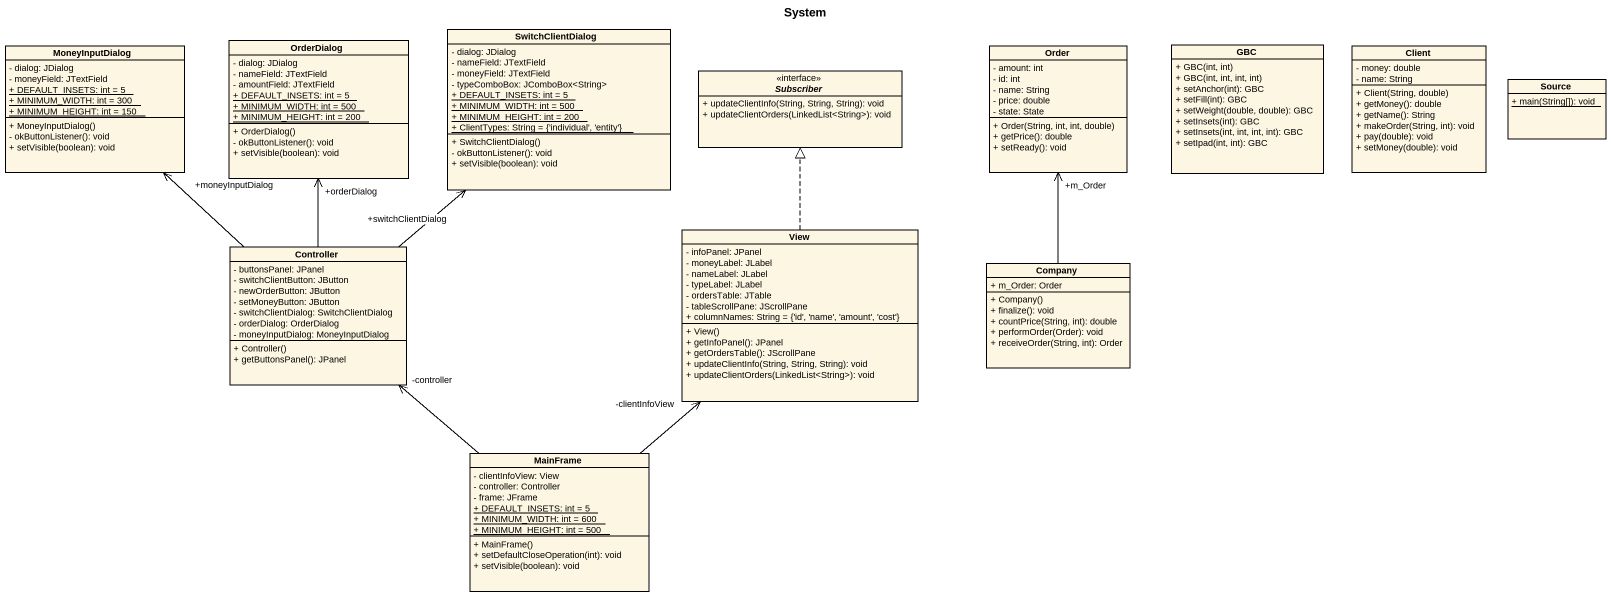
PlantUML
@startuml
title System
hide circle
hide empty members
skinparam classAttributeIconSize 0
class MoneyInputDialog {
  - dialog: JDialog
  - moneyField: JTextField
  {static} + DEFAULT_INSETS: int = 5
  {static} + MINIMUM_WIDTH: int = 300
  {static} + MINIMUM_HEIGHT: int = 150
  + MoneyInputDialog()
  - okButtonListener(): void
  + setVisible(boolean): void
}
class OrderDialog {
  - dialog: JDialog
  - nameField: JTextField
  - amountField: JTextField
  {static} + DEFAULT_INSETS: int = 5
  {static} + MINIMUM_WIDTH: int = 500
  {static} + MINIMUM_HEIGHT: int = 200
  + OrderDialog()
  - okButtonListener(): void
  + setVisible(boolean): void
}
class SwitchClientDialog {
  - dialog: JDialog
  - nameField: JTextField
  - moneyField: JTextField
  - typeComboBox: JComboBox<String>
  {static} + DEFAULT_INSETS: int = 5
  {static} + MINIMUM_WIDTH: int = 500
  {static} + MINIMUM_HEIGHT: int = 200
  {static} + ClientTypes: String = {'individual', 'entity'}
  + SwitchClientDialog()
  - okButtonListener(): void
  + setVisible(boolean): void
}
class Order {
  - amount: int
  - id: int
  - name: String
  - price: double
  - state: State
  + Order(String, int, int, double)
  + getPrice(): double
  + setReady(): void
}
class GBC {
  + GBC(int, int)
  + GBC(int, int, int, int)
  + setAnchor(int): GBC
  + setFill(int): GBC
  + setWeight(double, double): GBC
  + setInsets(int): GBC
  + setInsets(int, int, int, int): GBC
  + setIpad(int, int): GBC
}
class Client {
  - money: double
  - name: String
  + Client(String, double)
  + getMoney(): double
  + getName(): String
  + makeOrder(String, int): void
  + pay(double): void
  + setMoney(double): void
}
interface Subscriber <<interface>> {
  + updateClientInfo(String, String, String): void
  + updateClientOrders(LinkedList<String>): void
}
class Source {
  {static} + main(String[]): void
}
class Controller {
  - buttonsPanel: JPanel
  - switchClientButton: JButton
  - newOrderButton: JButton
  - setMoneyButton: JButton
  - switchClientDialog: SwitchClientDialog
  - orderDialog: OrderDialog
  - moneyInputDialog: MoneyInputDialog
  + Controller()
  + getButtonsPanel(): JPanel
}
class View {
  - infoPanel: JPanel
  - moneyLabel: JLabel
  - nameLabel: JLabel
  - typeLabel: JLabel
  - ordersTable: JTable
  - tableScrollPane: JScrollPane
  + columnNames: String = {'id', 'name', 'amount', 'cost'}
  + View()
  + getInfoPanel(): JPanel
  + getOrdersTable(): JScrollPane
  + updateClientInfo(String, String, String): void
  + updateClientOrders(LinkedList<String>): void
}
class Company {
  + m_Order: Order
  + Company()
  + finalize(): void
  + countPrice(String, int): double
  + performOrder(Order): void
  + receiveOrder(String, int): Order
}
class "MainFrame" as MainFrame_ {
  - clientInfoView: View
  - controller: Controller
  - frame: JFrame
  {static} + DEFAULT_INSETS: int = 5
  {static} + MINIMUM_WIDTH: int = 600
  {static} + MINIMUM_HEIGHT: int = 500
  + MainFrame()
  + setDefaultCloseOperation(int): void
  + setVisible(boolean): void
}
Controller -up-> "+moneyInputDialog" MoneyInputDialog
Controller -up-> "+orderDialog" OrderDialog
Controller -up-> "+switchClientDialog" SwitchClientDialog
View .up.|> Subscriber
Company -up-> "+m_Order" Order
MainFrame_ -up-> "-controller" Controller
MainFrame_ -up-> "-clientInfoView" View
@enduml
